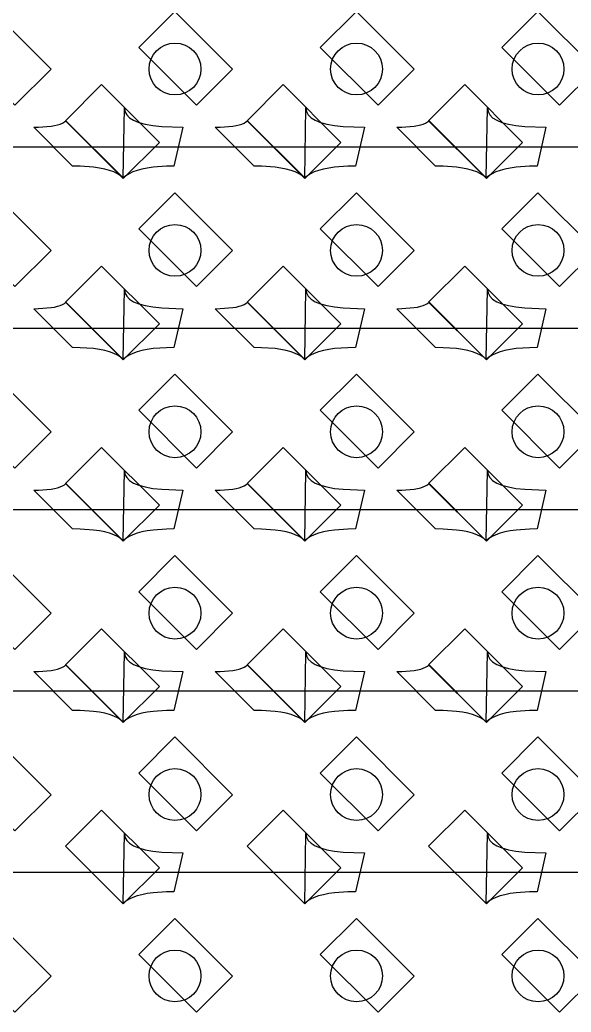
# Model space of a CAD drawing. Header units: inches. Extents: x 0.07 to 4.39, y 0.05 to 2.95.
# Drawn here: x 1.7502 to 1.9628, y 0.446 to 0.829 of the extents above; entities that cross this region are included whole.
import ezdxf

# ---------------------------------------------------------------- set-up
doc = ezdxf.new("R2010")
doc.units = ezdxf.units.IN
doc.header["$MEASUREMENT"] = 0
doc.layers.add('Top Layer', color=1, linetype='Continuous')

# ---------------------------------------------------------------- blocks, each defined once
blk = doc.blocks.new('0805_P_______________991')
at = {"layer": 'Top Layer'}
for p, q in [((-0.03937, 0.01575), (-0.01969, 0.01575)), ((-0.03937, -0.01575), (-0.03937, 0.01575)), ((-0.01969, 0.01575), (-0.01969, -0.01575)), ((0.01969, 0.01575), (0.03937, 0.01575)), ((0.01969, -0.01575), (0.01969, 0.01575)), ((0.03937, 0.01575), (0.03937, -0.01575)), ((-0.01969, -0.01575), (-0.03937, -0.01575)), ((0.03937, -0.01575), (0.01969, -0.01575))]:
    blk.add_line(p, q, dxfattribs=at)
blk = doc.blocks.new('0805_P_______________992')
at = {"layer": 'Top Layer'}
for p, q in [((-0.03937, 0.01575), (-0.01969, 0.01575)), ((-0.03937, -0.01575), (-0.03937, 0.01575)), ((-0.01969, 0.01575), (-0.01969, -0.01575)), ((0.01969, 0.01575), (0.03937, 0.01575)), ((0.01969, -0.01575), (0.01969, 0.01575)), ((0.03937, 0.01575), (0.03937, -0.01575)), ((-0.01969, -0.01575), (-0.03937, -0.01575)), ((0.03937, -0.01575), (0.01969, -0.01575))]:
    blk.add_line(p, q, dxfattribs=at)
blk = doc.blocks.new('0805_P_______________993')
at = {"layer": 'Top Layer'}
for p, q in [((-0.03937, 0.01575), (-0.01969, 0.01575)), ((-0.03937, -0.01575), (-0.03937, 0.01575)), ((-0.01969, 0.01575), (-0.01969, -0.01575)), ((0.01969, 0.01575), (0.03937, 0.01575)), ((0.01969, -0.01575), (0.01969, 0.01575)), ((0.03937, 0.01575), (0.03937, -0.01575)), ((-0.01969, -0.01575), (-0.03937, -0.01575)), ((0.03937, -0.01575), (0.01969, -0.01575))]:
    blk.add_line(p, q, dxfattribs=at)
blk = doc.blocks.new('0805_P_______________994')
at = {"layer": 'Top Layer'}
for p, q in [((-0.03937, 0.01575), (-0.01969, 0.01575)), ((-0.03937, -0.01575), (-0.03937, 0.01575)), ((-0.01969, 0.01575), (-0.01969, -0.01575)), ((0.01969, 0.01575), (0.03937, 0.01575)), ((0.01969, -0.01575), (0.01969, 0.01575)), ((0.03937, 0.01575), (0.03937, -0.01575)), ((-0.01969, -0.01575), (-0.03937, -0.01575)), ((0.03937, -0.01575), (0.01969, -0.01575))]:
    blk.add_line(p, q, dxfattribs=at)
blk = doc.blocks.new('0805_P_______________1031')
at = {"layer": 'Top Layer'}
for p, q in [((-0.03937, 0.01575), (-0.01969, 0.01575)), ((-0.03937, -0.01575), (-0.03937, 0.01575)), ((-0.01969, 0.01575), (-0.01969, -0.01575)), ((0.01969, 0.01575), (0.03937, 0.01575)), ((0.01969, -0.01575), (0.01969, 0.01575)), ((0.03937, 0.01575), (0.03937, -0.01575)), ((-0.01969, -0.01575), (-0.03937, -0.01575)), ((0.03937, -0.01575), (0.01969, -0.01575))]:
    blk.add_line(p, q, dxfattribs=at)
blk = doc.blocks.new('0805_P_______________1032')
at = {"layer": 'Top Layer'}
for p, q in [((-0.03937, 0.01575), (-0.01969, 0.01575)), ((-0.03937, -0.01575), (-0.03937, 0.01575)), ((-0.01969, 0.01575), (-0.01969, -0.01575)), ((0.01969, 0.01575), (0.03937, 0.01575)), ((0.01969, -0.01575), (0.01969, 0.01575)), ((0.03937, 0.01575), (0.03937, -0.01575)), ((-0.01969, -0.01575), (-0.03937, -0.01575)), ((0.03937, -0.01575), (0.01969, -0.01575))]:
    blk.add_line(p, q, dxfattribs=at)
blk = doc.blocks.new('0805_P_______________1033')
at = {"layer": 'Top Layer'}
for p, q in [((-0.03937, 0.01575), (-0.01969, 0.01575)), ((-0.03937, -0.01575), (-0.03937, 0.01575)), ((-0.01969, 0.01575), (-0.01969, -0.01575)), ((0.01969, 0.01575), (0.03937, 0.01575)), ((0.01969, -0.01575), (0.01969, 0.01575)), ((0.03937, 0.01575), (0.03937, -0.01575)), ((-0.01969, -0.01575), (-0.03937, -0.01575)), ((0.03937, -0.01575), (0.01969, -0.01575))]:
    blk.add_line(p, q, dxfattribs=at)
blk = doc.blocks.new('0805_P_______________1034')
at = {"layer": 'Top Layer'}
for p, q in [((-0.03937, 0.01575), (-0.01969, 0.01575)), ((-0.03937, -0.01575), (-0.03937, 0.01575)), ((-0.01969, 0.01575), (-0.01969, -0.01575)), ((0.01969, 0.01575), (0.03937, 0.01575)), ((0.01969, -0.01575), (0.01969, 0.01575)), ((0.03937, 0.01575), (0.03937, -0.01575)), ((-0.01969, -0.01575), (-0.03937, -0.01575)), ((0.03937, -0.01575), (0.01969, -0.01575))]:
    blk.add_line(p, q, dxfattribs=at)
blk = doc.blocks.new('0805_P_______________1071')
at = {"layer": 'Top Layer'}
for p, q in [((-0.03937, 0.01575), (-0.01969, 0.01575)), ((-0.03937, -0.01575), (-0.03937, 0.01575)), ((-0.01969, 0.01575), (-0.01969, -0.01575)), ((0.01969, 0.01575), (0.03937, 0.01575)), ((0.01969, -0.01575), (0.01969, 0.01575)), ((0.03937, 0.01575), (0.03937, -0.01575)), ((-0.01969, -0.01575), (-0.03937, -0.01575)), ((0.03937, -0.01575), (0.01969, -0.01575))]:
    blk.add_line(p, q, dxfattribs=at)
blk = doc.blocks.new('0805_P_______________1072')
at = {"layer": 'Top Layer'}
for p, q in [((-0.03937, 0.01575), (-0.01969, 0.01575)), ((-0.03937, -0.01575), (-0.03937, 0.01575)), ((-0.01969, 0.01575), (-0.01969, -0.01575)), ((0.01969, 0.01575), (0.03937, 0.01575)), ((0.01969, -0.01575), (0.01969, 0.01575)), ((0.03937, 0.01575), (0.03937, -0.01575)), ((-0.01969, -0.01575), (-0.03937, -0.01575)), ((0.03937, -0.01575), (0.01969, -0.01575))]:
    blk.add_line(p, q, dxfattribs=at)
blk = doc.blocks.new('0805_P_______________1073')
at = {"layer": 'Top Layer'}
for p, q in [((-0.03937, 0.01575), (-0.01969, 0.01575)), ((-0.03937, -0.01575), (-0.03937, 0.01575)), ((-0.01969, 0.01575), (-0.01969, -0.01575)), ((0.01969, 0.01575), (0.03937, 0.01575)), ((0.01969, -0.01575), (0.01969, 0.01575)), ((0.03937, 0.01575), (0.03937, -0.01575)), ((-0.01969, -0.01575), (-0.03937, -0.01575)), ((0.03937, -0.01575), (0.01969, -0.01575))]:
    blk.add_line(p, q, dxfattribs=at)
blk = doc.blocks.new('0805_P_______________1074')
at = {"layer": 'Top Layer'}
for p, q in [((-0.03937, 0.01575), (-0.01969, 0.01575)), ((-0.03937, -0.01575), (-0.03937, 0.01575)), ((-0.01969, 0.01575), (-0.01969, -0.01575)), ((0.01969, 0.01575), (0.03937, 0.01575)), ((0.01969, -0.01575), (0.01969, 0.01575)), ((0.03937, 0.01575), (0.03937, -0.01575)), ((-0.01969, -0.01575), (-0.03937, -0.01575)), ((0.03937, -0.01575), (0.01969, -0.01575))]:
    blk.add_line(p, q, dxfattribs=at)
blk = doc.blocks.new('0805_P_______________1111')
at = {"layer": 'Top Layer'}
for p, q in [((-0.03937, 0.01575), (-0.01969, 0.01575)), ((-0.03937, -0.01575), (-0.03937, 0.01575)), ((-0.01969, 0.01575), (-0.01969, -0.01575)), ((0.01969, 0.01575), (0.03937, 0.01575)), ((0.01969, -0.01575), (0.01969, 0.01575)), ((0.03937, 0.01575), (0.03937, -0.01575)), ((-0.01969, -0.01575), (-0.03937, -0.01575)), ((0.03937, -0.01575), (0.01969, -0.01575))]:
    blk.add_line(p, q, dxfattribs=at)
blk = doc.blocks.new('0805_P_______________1112')
at = {"layer": 'Top Layer'}
for p, q in [((-0.03937, 0.01575), (-0.01969, 0.01575)), ((-0.03937, -0.01575), (-0.03937, 0.01575)), ((-0.01969, 0.01575), (-0.01969, -0.01575)), ((0.01969, 0.01575), (0.03937, 0.01575)), ((0.01969, -0.01575), (0.01969, 0.01575)), ((0.03937, 0.01575), (0.03937, -0.01575)), ((-0.01969, -0.01575), (-0.03937, -0.01575)), ((0.03937, -0.01575), (0.01969, -0.01575))]:
    blk.add_line(p, q, dxfattribs=at)
blk = doc.blocks.new('0805_P_______________1113')
at = {"layer": 'Top Layer'}
for p, q in [((-0.03937, 0.01575), (-0.01969, 0.01575)), ((-0.03937, -0.01575), (-0.03937, 0.01575)), ((-0.01969, 0.01575), (-0.01969, -0.01575)), ((0.01969, 0.01575), (0.03937, 0.01575)), ((0.01969, -0.01575), (0.01969, 0.01575)), ((0.03937, 0.01575), (0.03937, -0.01575)), ((-0.01969, -0.01575), (-0.03937, -0.01575)), ((0.03937, -0.01575), (0.01969, -0.01575))]:
    blk.add_line(p, q, dxfattribs=at)
blk = doc.blocks.new('0805_P_______________1114')
at = {"layer": 'Top Layer'}
for p, q in [((-0.03937, 0.01575), (-0.01969, 0.01575)), ((-0.03937, -0.01575), (-0.03937, 0.01575)), ((-0.01969, 0.01575), (-0.01969, -0.01575)), ((0.01969, 0.01575), (0.03937, 0.01575)), ((0.01969, -0.01575), (0.01969, 0.01575)), ((0.03937, 0.01575), (0.03937, -0.01575)), ((-0.01969, -0.01575), (-0.03937, -0.01575)), ((0.03937, -0.01575), (0.01969, -0.01575))]:
    blk.add_line(p, q, dxfattribs=at)
blk = doc.blocks.new('0805_P_______________1151')
at = {"layer": 'Top Layer'}
for p, q in [((-0.03937, 0.01575), (-0.01969, 0.01575)), ((-0.03937, -0.01575), (-0.03937, 0.01575)), ((-0.01969, 0.01575), (-0.01969, -0.01575)), ((0.01969, 0.01575), (0.03937, 0.01575)), ((0.01969, -0.01575), (0.01969, 0.01575)), ((0.03937, 0.01575), (0.03937, -0.01575)), ((-0.01969, -0.01575), (-0.03937, -0.01575)), ((0.03937, -0.01575), (0.01969, -0.01575))]:
    blk.add_line(p, q, dxfattribs=at)
blk = doc.blocks.new('0805_P_______________1152')
at = {"layer": 'Top Layer'}
for p, q in [((-0.03937, 0.01575), (-0.01969, 0.01575)), ((-0.03937, -0.01575), (-0.03937, 0.01575)), ((-0.01969, 0.01575), (-0.01969, -0.01575)), ((0.01969, 0.01575), (0.03937, 0.01575)), ((0.01969, -0.01575), (0.01969, 0.01575)), ((0.03937, 0.01575), (0.03937, -0.01575)), ((-0.01969, -0.01575), (-0.03937, -0.01575)), ((0.03937, -0.01575), (0.01969, -0.01575))]:
    blk.add_line(p, q, dxfattribs=at)
blk = doc.blocks.new('0805_P_______________1153')
at = {"layer": 'Top Layer'}
for p, q in [((-0.03937, 0.01575), (-0.01969, 0.01575)), ((-0.03937, -0.01575), (-0.03937, 0.01575)), ((-0.01969, 0.01575), (-0.01969, -0.01575)), ((0.01969, 0.01575), (0.03937, 0.01575)), ((0.01969, -0.01575), (0.01969, 0.01575)), ((0.03937, 0.01575), (0.03937, -0.01575)), ((-0.01969, -0.01575), (-0.03937, -0.01575)), ((0.03937, -0.01575), (0.01969, -0.01575))]:
    blk.add_line(p, q, dxfattribs=at)
blk = doc.blocks.new('0805_P_______________1154')
at = {"layer": 'Top Layer'}
for p, q in [((-0.03937, 0.01575), (-0.01969, 0.01575)), ((-0.03937, -0.01575), (-0.03937, 0.01575)), ((-0.01969, 0.01575), (-0.01969, -0.01575)), ((0.01969, 0.01575), (0.03937, 0.01575)), ((0.01969, -0.01575), (0.01969, 0.01575)), ((0.03937, 0.01575), (0.03937, -0.01575)), ((-0.01969, -0.01575), (-0.03937, -0.01575)), ((0.03937, -0.01575), (0.01969, -0.01575))]:
    blk.add_line(p, q, dxfattribs=at)
blk = doc.blocks.new('0805_P_______________1191')
at = {"layer": 'Top Layer'}
for p, q in [((-0.03937, 0.01575), (-0.01969, 0.01575)), ((-0.03937, -0.01575), (-0.03937, 0.01575)), ((-0.01969, 0.01575), (-0.01969, -0.01575)), ((0.01969, 0.01575), (0.03937, 0.01575)), ((0.01969, -0.01575), (0.01969, 0.01575)), ((0.03937, 0.01575), (0.03937, -0.01575)), ((-0.01969, -0.01575), (-0.03937, -0.01575)), ((0.03937, -0.01575), (0.01969, -0.01575))]:
    blk.add_line(p, q, dxfattribs=at)
blk = doc.blocks.new('0805_P_______________1192')
at = {"layer": 'Top Layer'}
for p, q in [((-0.03937, 0.01575), (-0.01969, 0.01575)), ((-0.03937, -0.01575), (-0.03937, 0.01575)), ((-0.01969, 0.01575), (-0.01969, -0.01575)), ((0.01969, 0.01575), (0.03937, 0.01575)), ((0.01969, -0.01575), (0.01969, 0.01575)), ((0.03937, 0.01575), (0.03937, -0.01575)), ((-0.01969, -0.01575), (-0.03937, -0.01575)), ((0.03937, -0.01575), (0.01969, -0.01575))]:
    blk.add_line(p, q, dxfattribs=at)
blk = doc.blocks.new('0805_P_______________1193')
at = {"layer": 'Top Layer'}
for p, q in [((-0.03937, 0.01575), (-0.01969, 0.01575)), ((-0.03937, -0.01575), (-0.03937, 0.01575)), ((-0.01969, 0.01575), (-0.01969, -0.01575)), ((0.01969, 0.01575), (0.03937, 0.01575)), ((0.01969, -0.01575), (0.01969, 0.01575)), ((0.03937, 0.01575), (0.03937, -0.01575)), ((-0.01969, -0.01575), (-0.03937, -0.01575)), ((0.03937, -0.01575), (0.01969, -0.01575))]:
    blk.add_line(p, q, dxfattribs=at)
blk = doc.blocks.new('0805_P_______________1194')
at = {"layer": 'Top Layer'}
for p, q in [((-0.03937, 0.01575), (-0.01969, 0.01575)), ((-0.03937, -0.01575), (-0.03937, 0.01575)), ((-0.01969, 0.01575), (-0.01969, -0.01575)), ((0.01969, 0.01575), (0.03937, 0.01575)), ((0.01969, -0.01575), (0.01969, 0.01575)), ((0.03937, 0.01575), (0.03937, -0.01575)), ((-0.01969, -0.01575), (-0.03937, -0.01575)), ((0.03937, -0.01575), (0.01969, -0.01575))]:
    blk.add_line(p, q, dxfattribs=at)

msp = doc.modelspace()

# ---------------------------------------------------------------- linework, layer by layer
at = {"layer": 'Top Layer'}
for p, q in [((1.79005, 0.76795), (1.79051, 0.795)), ((1.79051, 0.795), (1.79071, 0.79358)), ((1.79071, 0.79358), (1.79137, 0.7923)), ((1.86005, 0.76795), (1.86051, 0.795)), ((1.86051, 0.795), (1.86071, 0.79358)), ((1.86071, 0.79358), (1.86137, 0.7923)), ((1.93005, 0.76795), (1.93051, 0.795)), ((1.93051, 0.795), (1.93071, 0.79358)), ((1.93071, 0.79358), (1.93137, 0.7923)), ((1.76576, 0.78875), (1.76664, 0.78914)), ((1.76664, 0.78914), (1.76737, 0.78957)), ((1.76737, 0.78957), (1.76795, 0.79005)), ((1.76795, 0.79005), (1.79005, 0.76795)), ((1.79137, 0.7923), (1.79248, 0.79117)), ((1.79248, 0.79117), (1.79405, 0.7902)), ((1.79405, 0.7902), (1.79607, 0.78938)), ((1.79607, 0.78938), (1.79855, 0.7887)), ((1.83576, 0.78875), (1.83664, 0.78914)), ((1.83664, 0.78914), (1.83737, 0.78957)), ((1.83737, 0.78957), (1.83795, 0.79005)), ((1.83795, 0.79005), (1.86005, 0.76795)), ((1.86137, 0.7923), (1.86248, 0.79117)), ((1.86248, 0.79117), (1.86405, 0.7902)), ((1.86405, 0.7902), (1.86607, 0.78938)), ((1.86607, 0.78938), (1.86855, 0.7887)), ((1.90576, 0.78875), (1.90664, 0.78914)), ((1.90664, 0.78914), (1.90737, 0.78957)), ((1.90737, 0.78957), (1.90795, 0.79005)), ((1.90795, 0.79005), (1.93005, 0.76795)), ((1.93137, 0.7923), (1.93248, 0.79117)), ((1.93248, 0.79117), (1.93405, 0.7902)), ((1.93405, 0.7902), (1.93607, 0.78938)), ((1.93607, 0.78938), (1.93855, 0.7887)), ((1.75551, 0.7875), (1.75741, 0.78753)), ((1.77051, 0.7725), (1.75551, 0.7875)), ((1.75741, 0.78753), (1.76225, 0.78791)), ((1.76225, 0.78791), (1.76356, 0.78814)), ((1.76356, 0.78814), (1.76474, 0.78842)), ((1.76474, 0.78842), (1.76576, 0.78875)), ((1.79855, 0.7887), (1.80148, 0.78817)), ((1.80148, 0.78817), (1.80487, 0.7878)), ((1.80487, 0.7878), (1.81301, 0.7875)), ((1.81301, 0.7875), (1.8096, 0.7725)), ((1.82551, 0.7875), (1.82741, 0.78753)), ((1.84051, 0.7725), (1.82551, 0.7875)), ((1.82741, 0.78753), (1.83225, 0.78791)), ((1.83225, 0.78791), (1.83356, 0.78814)), ((1.83356, 0.78814), (1.83474, 0.78842)), ((1.83474, 0.78842), (1.83576, 0.78875)), ((1.86855, 0.7887), (1.87148, 0.78817)), ((1.87148, 0.78817), (1.87487, 0.7878)), ((1.87487, 0.7878), (1.88301, 0.7875)), ((1.88301, 0.7875), (1.8796, 0.7725)), ((1.89551, 0.7875), (1.89741, 0.78753)), ((1.91051, 0.7725), (1.89551, 0.7875)), ((1.89741, 0.78753), (1.90225, 0.78791)), ((1.90225, 0.78791), (1.90356, 0.78814)), ((1.90356, 0.78814), (1.90474, 0.78842)), ((1.90474, 0.78842), (1.90576, 0.78875)), ((1.93855, 0.7887), (1.94148, 0.78817)), ((1.94148, 0.78817), (1.94487, 0.7878)), ((1.94487, 0.7878), (1.95301, 0.7875)), ((1.95301, 0.7875), (1.9496, 0.7725)), ((1.71588, 0.78), (1.78588, 0.78)), ((1.78588, 0.78), (1.92588, 0.78)), ((1.92588, 0.78), (2.06588, 0.78)), ((1.7734, 0.77245), (1.77051, 0.7725)), ((1.77857, 0.77209), (1.7734, 0.77245)), ((1.78084, 0.77177), (1.77857, 0.77209)), ((1.7829, 0.77136), (1.78084, 0.77177)), ((1.78475, 0.77086), (1.7829, 0.77136)), ((1.78639, 0.77027), (1.78475, 0.77086)), ((1.78782, 0.76959), (1.78639, 0.77027)), ((1.79372, 0.77027), (1.79229, 0.76959)), ((1.79536, 0.77086), (1.79372, 0.77027)), ((1.79721, 0.77136), (1.79536, 0.77086)), ((1.79927, 0.77177), (1.79721, 0.77136)), ((1.80154, 0.77209), (1.79927, 0.77177)), ((1.80671, 0.77245), (1.80154, 0.77209)), ((1.8096, 0.7725), (1.80671, 0.77245)), ((1.8434, 0.77245), (1.84051, 0.7725)), ((1.84857, 0.77209), (1.8434, 0.77245)), ((1.85084, 0.77177), (1.84857, 0.77209)), ((1.8529, 0.77136), (1.85084, 0.77177)), ((1.85475, 0.77086), (1.8529, 0.77136)), ((1.85639, 0.77027), (1.85475, 0.77086)), ((1.85782, 0.76959), (1.85639, 0.77027)), ((1.86372, 0.77027), (1.86229, 0.76959)), ((1.86536, 0.77086), (1.86372, 0.77027)), ((1.86721, 0.77136), (1.86536, 0.77086)), ((1.86927, 0.77177), (1.86721, 0.77136)), ((1.87154, 0.77209), (1.86927, 0.77177)), ((1.87671, 0.77245), (1.87154, 0.77209)), ((1.8796, 0.7725), (1.87671, 0.77245)), ((1.9134, 0.77245), (1.91051, 0.7725)), ((1.91857, 0.77209), (1.9134, 0.77245)), ((1.92084, 0.77177), (1.91857, 0.77209)), ((1.9229, 0.77136), (1.92084, 0.77177)), ((1.92475, 0.77086), (1.9229, 0.77136)), ((1.92639, 0.77027), (1.92475, 0.77086)), ((1.92782, 0.76959), (1.92639, 0.77027)), ((1.93372, 0.77027), (1.93229, 0.76959)), ((1.93536, 0.77086), (1.93372, 0.77027)), ((1.93721, 0.77136), (1.93536, 0.77086)), ((1.93927, 0.77177), (1.93721, 0.77136)), ((1.94154, 0.77209), (1.93927, 0.77177)), ((1.94671, 0.77245), (1.94154, 0.77209)), ((1.9496, 0.7725), (1.94671, 0.77245)), ((1.78904, 0.76882), (1.78782, 0.76959)), ((1.79005, 0.76795), (1.78904, 0.76882)), ((1.79107, 0.76882), (1.79005, 0.76795)), ((1.79229, 0.76959), (1.79107, 0.76882)), ((1.85904, 0.76882), (1.85782, 0.76959)), ((1.86005, 0.76795), (1.85904, 0.76882)), ((1.86107, 0.76882), (1.86005, 0.76795)), ((1.86229, 0.76959), (1.86107, 0.76882)), ((1.92904, 0.76882), (1.92782, 0.76959)), ((1.93005, 0.76795), (1.92904, 0.76882)), ((1.93107, 0.76882), (1.93005, 0.76795)), ((1.93229, 0.76959), (1.93107, 0.76882)), ((1.79005, 0.69795), (1.79051, 0.725)), ((1.79051, 0.725), (1.79071, 0.72357)), ((1.86005, 0.69795), (1.86051, 0.725)), ((1.86051, 0.725), (1.86071, 0.72357)), ((1.93005, 0.69795), (1.93051, 0.725)), ((1.93051, 0.725), (1.93071, 0.72357)), ((1.76737, 0.71957), (1.76795, 0.72006)), ((1.76795, 0.72006), (1.79005, 0.69795)), ((1.79071, 0.72357), (1.79137, 0.7223)), ((1.79137, 0.7223), (1.79248, 0.72118)), ((1.79248, 0.72118), (1.79405, 0.7202)), ((1.79405, 0.7202), (1.79607, 0.71937)), ((1.83737, 0.71957), (1.83795, 0.72006)), ((1.83795, 0.72006), (1.86005, 0.69795)), ((1.86071, 0.72357), (1.86137, 0.7223)), ((1.86137, 0.7223), (1.86248, 0.72118)), ((1.86248, 0.72118), (1.86405, 0.7202)), ((1.86405, 0.7202), (1.86607, 0.71937)), ((1.90737, 0.71957), (1.90795, 0.72006)), ((1.90795, 0.72006), (1.93005, 0.69795)), ((1.93071, 0.72357), (1.93137, 0.7223)), ((1.93137, 0.7223), (1.93248, 0.72118)), ((1.93248, 0.72118), (1.93405, 0.7202)), ((1.93405, 0.7202), (1.93607, 0.71937)), ((1.75551, 0.7175), (1.75741, 0.71753)), ((1.77051, 0.7025), (1.75551, 0.7175)), ((1.75741, 0.71753), (1.76225, 0.71791)), ((1.76225, 0.71791), (1.76356, 0.71814)), ((1.76356, 0.71814), (1.76474, 0.71842)), ((1.76474, 0.71842), (1.76576, 0.71875)), ((1.76576, 0.71875), (1.76664, 0.71914)), ((1.76664, 0.71914), (1.76737, 0.71957)), ((1.79607, 0.71937), (1.79855, 0.7187)), ((1.79855, 0.7187), (1.80148, 0.71818)), ((1.80148, 0.71818), (1.80487, 0.7178)), ((1.80487, 0.7178), (1.81301, 0.7175)), ((1.81301, 0.7175), (1.8096, 0.7025)), ((1.82551, 0.7175), (1.82741, 0.71753)), ((1.84051, 0.7025), (1.82551, 0.7175)), ((1.82741, 0.71753), (1.83225, 0.71791)), ((1.83225, 0.71791), (1.83356, 0.71814)), ((1.83356, 0.71814), (1.83474, 0.71842)), ((1.83474, 0.71842), (1.83576, 0.71875)), ((1.83576, 0.71875), (1.83664, 0.71914)), ((1.83664, 0.71914), (1.83737, 0.71957)), ((1.86607, 0.71937), (1.86855, 0.7187)), ((1.86855, 0.7187), (1.87148, 0.71818)), ((1.87148, 0.71818), (1.87487, 0.7178)), ((1.87487, 0.7178), (1.88301, 0.7175)), ((1.88301, 0.7175), (1.8796, 0.7025)), ((1.89551, 0.7175), (1.89741, 0.71753)), ((1.91051, 0.7025), (1.89551, 0.7175)), ((1.89741, 0.71753), (1.90225, 0.71791)), ((1.90225, 0.71791), (1.90356, 0.71814)), ((1.90356, 0.71814), (1.90474, 0.71842)), ((1.90474, 0.71842), (1.90576, 0.71875)), ((1.90576, 0.71875), (1.90664, 0.71914)), ((1.90664, 0.71914), (1.90737, 0.71957)), ((1.93607, 0.71937), (1.93855, 0.7187)), ((1.93855, 0.7187), (1.94148, 0.71818)), ((1.94148, 0.71818), (1.94487, 0.7178)), ((1.94487, 0.7178), (1.95301, 0.7175)), ((1.95301, 0.7175), (1.9496, 0.7025)), ((1.71588, 0.71), (1.78588, 0.71)), ((1.78588, 0.71), (1.92588, 0.71)), ((1.92588, 0.71), (2.06588, 0.71)), ((1.7734, 0.70245), (1.77051, 0.7025)), ((1.77857, 0.70209), (1.7734, 0.70245)), ((1.78084, 0.70177), (1.77857, 0.70209)), ((1.7829, 0.70136), (1.78084, 0.70177)), ((1.78475, 0.70086), (1.7829, 0.70136)), ((1.78639, 0.70027), (1.78475, 0.70086)), ((1.79536, 0.70086), (1.79372, 0.70027)), ((1.79721, 0.70136), (1.79536, 0.70086)), ((1.79927, 0.70177), (1.79721, 0.70136)), ((1.80154, 0.70209), (1.79927, 0.70177)), ((1.80671, 0.70245), (1.80154, 0.70209)), ((1.8096, 0.7025), (1.80671, 0.70245)), ((1.8434, 0.70245), (1.84051, 0.7025)), ((1.84857, 0.70209), (1.8434, 0.70245)), ((1.85084, 0.70177), (1.84857, 0.70209)), ((1.8529, 0.70136), (1.85084, 0.70177)), ((1.85475, 0.70086), (1.8529, 0.70136)), ((1.85639, 0.70027), (1.85475, 0.70086)), ((1.86536, 0.70086), (1.86372, 0.70027)), ((1.86721, 0.70136), (1.86536, 0.70086)), ((1.86927, 0.70177), (1.86721, 0.70136)), ((1.87154, 0.70209), (1.86927, 0.70177)), ((1.87671, 0.70245), (1.87154, 0.70209)), ((1.8796, 0.7025), (1.87671, 0.70245)), ((1.9134, 0.70245), (1.91051, 0.7025)), ((1.91857, 0.70209), (1.9134, 0.70245)), ((1.92084, 0.70177), (1.91857, 0.70209)), ((1.9229, 0.70136), (1.92084, 0.70177)), ((1.92475, 0.70086), (1.9229, 0.70136)), ((1.92639, 0.70027), (1.92475, 0.70086)), ((1.93536, 0.70086), (1.93372, 0.70027)), ((1.93721, 0.70136), (1.93536, 0.70086)), ((1.93927, 0.70177), (1.93721, 0.70136)), ((1.94154, 0.70209), (1.93927, 0.70177)), ((1.94671, 0.70245), (1.94154, 0.70209)), ((1.9496, 0.7025), (1.94671, 0.70245)), ((1.78782, 0.69959), (1.78639, 0.70027)), ((1.78904, 0.69882), (1.78782, 0.69959)), ((1.79005, 0.69795), (1.78904, 0.69882)), ((1.79107, 0.69882), (1.79005, 0.69795)), ((1.79229, 0.69959), (1.79107, 0.69882)), ((1.79372, 0.70027), (1.79229, 0.69959)), ((1.85782, 0.69959), (1.85639, 0.70027)), ((1.85904, 0.69882), (1.85782, 0.69959)), ((1.86005, 0.69795), (1.85904, 0.69882)), ((1.86107, 0.69882), (1.86005, 0.69795)), ((1.86229, 0.69959), (1.86107, 0.69882)), ((1.86372, 0.70027), (1.86229, 0.69959)), ((1.92782, 0.69959), (1.92639, 0.70027)), ((1.92904, 0.69882), (1.92782, 0.69959)), ((1.93005, 0.69795), (1.92904, 0.69882)), ((1.93107, 0.69882), (1.93005, 0.69795)), ((1.93229, 0.69959), (1.93107, 0.69882)), ((1.93372, 0.70027), (1.93229, 0.69959)), ((1.79005, 0.62795), (1.79051, 0.655)), ((1.79051, 0.655), (1.79071, 0.65358)), ((1.86005, 0.62795), (1.86051, 0.655)), ((1.86051, 0.655), (1.86071, 0.65358)), ((1.93005, 0.62795), (1.93051, 0.655)), ((1.93051, 0.655), (1.93071, 0.65358)), ((1.79071, 0.65358), (1.79137, 0.6523)), ((1.79137, 0.6523), (1.79248, 0.65117)), ((1.79248, 0.65117), (1.79405, 0.6502)), ((1.86071, 0.65358), (1.86137, 0.6523)), ((1.86137, 0.6523), (1.86248, 0.65117)), ((1.86248, 0.65117), (1.86405, 0.6502)), ((1.93071, 0.65358), (1.93137, 0.6523)), ((1.93137, 0.6523), (1.93248, 0.65117)), ((1.93248, 0.65117), (1.93405, 0.6502)), ((1.75551, 0.6475), (1.75741, 0.64753)), ((1.77051, 0.6325), (1.75551, 0.6475)), ((1.75741, 0.64753), (1.76225, 0.64791)), ((1.76225, 0.64791), (1.76356, 0.64814)), ((1.76356, 0.64814), (1.76474, 0.64842)), ((1.76474, 0.64842), (1.76576, 0.64875)), ((1.76576, 0.64875), (1.76664, 0.64914)), ((1.76664, 0.64914), (1.76737, 0.64957)), ((1.76737, 0.64957), (1.76795, 0.65006)), ((1.76795, 0.65006), (1.79005, 0.62795)), ((1.79405, 0.6502), (1.79607, 0.64938)), ((1.79607, 0.64938), (1.79855, 0.6487)), ((1.79855, 0.6487), (1.80148, 0.64817)), ((1.80148, 0.64817), (1.80487, 0.6478)), ((1.80487, 0.6478), (1.81301, 0.6475)), ((1.81301, 0.6475), (1.8096, 0.6325)), ((1.82551, 0.6475), (1.82741, 0.64753)), ((1.84051, 0.6325), (1.82551, 0.6475)), ((1.82741, 0.64753), (1.83225, 0.64791)), ((1.83225, 0.64791), (1.83356, 0.64814)), ((1.83356, 0.64814), (1.83474, 0.64842)), ((1.83474, 0.64842), (1.83576, 0.64875)), ((1.83576, 0.64875), (1.83664, 0.64914)), ((1.83664, 0.64914), (1.83737, 0.64957)), ((1.83737, 0.64957), (1.83795, 0.65006)), ((1.83795, 0.65006), (1.86005, 0.62795)), ((1.86405, 0.6502), (1.86607, 0.64938)), ((1.86607, 0.64938), (1.86855, 0.6487)), ((1.86855, 0.6487), (1.87148, 0.64817)), ((1.87148, 0.64817), (1.87487, 0.6478)), ((1.87487, 0.6478), (1.88301, 0.6475)), ((1.88301, 0.6475), (1.8796, 0.6325)), ((1.89551, 0.6475), (1.89741, 0.64753)), ((1.91051, 0.6325), (1.89551, 0.6475)), ((1.89741, 0.64753), (1.90225, 0.64791)), ((1.90225, 0.64791), (1.90356, 0.64814)), ((1.90356, 0.64814), (1.90474, 0.64842)), ((1.90474, 0.64842), (1.90576, 0.64875)), ((1.90576, 0.64875), (1.90664, 0.64914)), ((1.90664, 0.64914), (1.90737, 0.64957)), ((1.90737, 0.64957), (1.90795, 0.65006)), ((1.90795, 0.65006), (1.93005, 0.62795)), ((1.93405, 0.6502), (1.93607, 0.64938)), ((1.93607, 0.64938), (1.93855, 0.6487)), ((1.93855, 0.6487), (1.94148, 0.64817)), ((1.94148, 0.64817), (1.94487, 0.6478)), ((1.94487, 0.6478), (1.95301, 0.6475)), ((1.95301, 0.6475), (1.9496, 0.6325)), ((1.57588, 0.64), (1.78588, 0.64)), ((1.78588, 0.64), (1.99588, 0.64)), ((1.7734, 0.63245), (1.77051, 0.6325)), ((1.77857, 0.63209), (1.7734, 0.63245)), ((1.78084, 0.63177), (1.77857, 0.63209)), ((1.80154, 0.63209), (1.79927, 0.63177)), ((1.80671, 0.63245), (1.80154, 0.63209)), ((1.8096, 0.6325), (1.80671, 0.63245)), ((1.8434, 0.63245), (1.84051, 0.6325)), ((1.84857, 0.63209), (1.8434, 0.63245)), ((1.85084, 0.63177), (1.84857, 0.63209)), ((1.87154, 0.63209), (1.86927, 0.63177)), ((1.87671, 0.63245), (1.87154, 0.63209)), ((1.8796, 0.6325), (1.87671, 0.63245)), ((1.9134, 0.63245), (1.91051, 0.6325)), ((1.91857, 0.63209), (1.9134, 0.63245)), ((1.92084, 0.63177), (1.91857, 0.63209)), ((1.94154, 0.63209), (1.93927, 0.63177)), ((1.94671, 0.63245), (1.94154, 0.63209)), ((1.9496, 0.6325), (1.94671, 0.63245)), ((1.7829, 0.63136), (1.78084, 0.63177)), ((1.78475, 0.63086), (1.7829, 0.63136)), ((1.78639, 0.63027), (1.78475, 0.63086)), ((1.78782, 0.62959), (1.78639, 0.63027)), ((1.78904, 0.62882), (1.78782, 0.62959)), ((1.79005, 0.62795), (1.78904, 0.62882)), ((1.79107, 0.62882), (1.79005, 0.62795)), ((1.79229, 0.62959), (1.79107, 0.62882)), ((1.79372, 0.63027), (1.79229, 0.62959)), ((1.79536, 0.63086), (1.79372, 0.63027)), ((1.79721, 0.63136), (1.79536, 0.63086)), ((1.79927, 0.63177), (1.79721, 0.63136)), ((1.8529, 0.63136), (1.85084, 0.63177)), ((1.85475, 0.63086), (1.8529, 0.63136)), ((1.85639, 0.63027), (1.85475, 0.63086)), ((1.85782, 0.62959), (1.85639, 0.63027)), ((1.85904, 0.62882), (1.85782, 0.62959)), ((1.86005, 0.62795), (1.85904, 0.62882)), ((1.86107, 0.62882), (1.86005, 0.62795)), ((1.86229, 0.62959), (1.86107, 0.62882)), ((1.86372, 0.63027), (1.86229, 0.62959)), ((1.86536, 0.63086), (1.86372, 0.63027)), ((1.86721, 0.63136), (1.86536, 0.63086)), ((1.86927, 0.63177), (1.86721, 0.63136)), ((1.9229, 0.63136), (1.92084, 0.63177)), ((1.92475, 0.63086), (1.9229, 0.63136)), ((1.92639, 0.63027), (1.92475, 0.63086)), ((1.92782, 0.62959), (1.92639, 0.63027)), ((1.92904, 0.62882), (1.92782, 0.62959)), ((1.93005, 0.62795), (1.92904, 0.62882)), ((1.93107, 0.62882), (1.93005, 0.62795)), ((1.93229, 0.62959), (1.93107, 0.62882)), ((1.93372, 0.63027), (1.93229, 0.62959)), ((1.93536, 0.63086), (1.93372, 0.63027)), ((1.93721, 0.63136), (1.93536, 0.63086)), ((1.93927, 0.63177), (1.93721, 0.63136)), ((1.79005, 0.55795), (1.79051, 0.585)), ((1.79051, 0.585), (1.79071, 0.58357)), ((1.79071, 0.58357), (1.79137, 0.5823)), ((1.79137, 0.5823), (1.79248, 0.58117)), ((1.86005, 0.55795), (1.86051, 0.585)), ((1.86051, 0.585), (1.86071, 0.58357)), ((1.86071, 0.58357), (1.86137, 0.5823)), ((1.86137, 0.5823), (1.86248, 0.58117)), ((1.93005, 0.55795), (1.93051, 0.585)), ((1.93051, 0.585), (1.93071, 0.58357)), ((1.93071, 0.58357), (1.93137, 0.5823)), ((1.93137, 0.5823), (1.93248, 0.58117)), ((1.76356, 0.57814), (1.76474, 0.57842)), ((1.76474, 0.57842), (1.76576, 0.57875)), ((1.76576, 0.57875), (1.76664, 0.57914)), ((1.76664, 0.57914), (1.76737, 0.57957)), ((1.76737, 0.57957), (1.76795, 0.58005)), ((1.76795, 0.58005), (1.79005, 0.55795)), ((1.79248, 0.58117), (1.79405, 0.5802)), ((1.79405, 0.5802), (1.79607, 0.57937)), ((1.79607, 0.57937), (1.79855, 0.5787)), ((1.79855, 0.5787), (1.80148, 0.57817)), ((1.83356, 0.57814), (1.83474, 0.57842)), ((1.83474, 0.57842), (1.83576, 0.57875)), ((1.83576, 0.57875), (1.83664, 0.57914)), ((1.83664, 0.57914), (1.83737, 0.57957)), ((1.83737, 0.57957), (1.83795, 0.58005)), ((1.83795, 0.58005), (1.86005, 0.55795)), ((1.86248, 0.58117), (1.86405, 0.5802)), ((1.86405, 0.5802), (1.86607, 0.57937)), ((1.86607, 0.57937), (1.86855, 0.5787)), ((1.86855, 0.5787), (1.87148, 0.57817)), ((1.90356, 0.57814), (1.90474, 0.57842)), ((1.90474, 0.57842), (1.90576, 0.57875)), ((1.90576, 0.57875), (1.90664, 0.57914)), ((1.90664, 0.57914), (1.90737, 0.57957)), ((1.90737, 0.57957), (1.90795, 0.58005)), ((1.90795, 0.58005), (1.93005, 0.55795)), ((1.93248, 0.58117), (1.93405, 0.5802)), ((1.93405, 0.5802), (1.93607, 0.57937)), ((1.93607, 0.57937), (1.93855, 0.5787)), ((1.93855, 0.5787), (1.94148, 0.57817)), ((1.75551, 0.5775), (1.75741, 0.57753)), ((1.77051, 0.5625), (1.75551, 0.5775)), ((1.75741, 0.57753), (1.76225, 0.57791)), ((1.76225, 0.57791), (1.76356, 0.57814)), ((1.80148, 0.57817), (1.80487, 0.5778)), ((1.80487, 0.5778), (1.81301, 0.5775)), ((1.81301, 0.5775), (1.8096, 0.5625)), ((1.82551, 0.5775), (1.82741, 0.57753)), ((1.84051, 0.5625), (1.82551, 0.5775)), ((1.82741, 0.57753), (1.83225, 0.57791)), ((1.83225, 0.57791), (1.83356, 0.57814)), ((1.87148, 0.57817), (1.87487, 0.5778)), ((1.87487, 0.5778), (1.88301, 0.5775)), ((1.88301, 0.5775), (1.8796, 0.5625)), ((1.89551, 0.5775), (1.89741, 0.57753)), ((1.91051, 0.5625), (1.89551, 0.5775)), ((1.89741, 0.57753), (1.90225, 0.57791)), ((1.90225, 0.57791), (1.90356, 0.57814)), ((1.94148, 0.57817), (1.94487, 0.5778)), ((1.94487, 0.5778), (1.95301, 0.5775)), ((1.95301, 0.5775), (1.9496, 0.5625)), ((1.29588, 0.57), (1.78588, 0.57)), ((1.78588, 0.57), (2.13588, 0.57)), ((1.7734, 0.56245), (1.77051, 0.5625)), ((1.77857, 0.56209), (1.7734, 0.56245)), ((1.78084, 0.56177), (1.77857, 0.56209)), ((1.7829, 0.56136), (1.78084, 0.56177)), ((1.78475, 0.56086), (1.7829, 0.56136)), ((1.78639, 0.56027), (1.78475, 0.56086)), ((1.78782, 0.55959), (1.78639, 0.56027)), ((1.78904, 0.55882), (1.78782, 0.55959)), ((1.79229, 0.55959), (1.79107, 0.55882)), ((1.79372, 0.56027), (1.79229, 0.55959)), ((1.79536, 0.56086), (1.79372, 0.56027)), ((1.79721, 0.56136), (1.79536, 0.56086)), ((1.79927, 0.56177), (1.79721, 0.56136)), ((1.80154, 0.56209), (1.79927, 0.56177)), ((1.80671, 0.56245), (1.80154, 0.56209)), ((1.8096, 0.5625), (1.80671, 0.56245)), ((1.8434, 0.56245), (1.84051, 0.5625)), ((1.84857, 0.56209), (1.8434, 0.56245)), ((1.85084, 0.56177), (1.84857, 0.56209)), ((1.8529, 0.56136), (1.85084, 0.56177)), ((1.85475, 0.56086), (1.8529, 0.56136)), ((1.85639, 0.56027), (1.85475, 0.56086)), ((1.85782, 0.55959), (1.85639, 0.56027)), ((1.85904, 0.55882), (1.85782, 0.55959)), ((1.86229, 0.55959), (1.86107, 0.55882)), ((1.86372, 0.56027), (1.86229, 0.55959)), ((1.86536, 0.56086), (1.86372, 0.56027)), ((1.86721, 0.56136), (1.86536, 0.56086)), ((1.86927, 0.56177), (1.86721, 0.56136)), ((1.87154, 0.56209), (1.86927, 0.56177)), ((1.87671, 0.56245), (1.87154, 0.56209)), ((1.8796, 0.5625), (1.87671, 0.56245)), ((1.9134, 0.56245), (1.91051, 0.5625)), ((1.91857, 0.56209), (1.9134, 0.56245)), ((1.92084, 0.56177), (1.91857, 0.56209)), ((1.9229, 0.56136), (1.92084, 0.56177)), ((1.92475, 0.56086), (1.9229, 0.56136)), ((1.92639, 0.56027), (1.92475, 0.56086)), ((1.92782, 0.55959), (1.92639, 0.56027)), ((1.92904, 0.55882), (1.92782, 0.55959)), ((1.93229, 0.55959), (1.93107, 0.55882)), ((1.93372, 0.56027), (1.93229, 0.55959)), ((1.93536, 0.56086), (1.93372, 0.56027)), ((1.93721, 0.56136), (1.93536, 0.56086)), ((1.93927, 0.56177), (1.93721, 0.56136)), ((1.94154, 0.56209), (1.93927, 0.56177)), ((1.94671, 0.56245), (1.94154, 0.56209)), ((1.9496, 0.5625), (1.94671, 0.56245)), ((1.79005, 0.55795), (1.78904, 0.55882)), ((1.79107, 0.55882), (1.79005, 0.55795)), ((1.86005, 0.55795), (1.85904, 0.55882)), ((1.86107, 0.55882), (1.86005, 0.55795)), ((1.93005, 0.55795), (1.92904, 0.55882)), ((1.93107, 0.55882), (1.93005, 0.55795)), ((1.79005, 0.48795), (1.79051, 0.515)), ((1.79051, 0.515), (1.79071, 0.51358)), ((1.79071, 0.51358), (1.79137, 0.5123)), ((1.86005, 0.48795), (1.86051, 0.515)), ((1.86051, 0.515), (1.86071, 0.51358)), ((1.86071, 0.51358), (1.86137, 0.5123)), ((1.93005, 0.48795), (1.93051, 0.515)), ((1.93051, 0.515), (1.93071, 0.51358)), ((1.93071, 0.51358), (1.93137, 0.5123)), ((1.79137, 0.5123), (1.79248, 0.51118)), ((1.79248, 0.51118), (1.79405, 0.5102)), ((1.79405, 0.5102), (1.79607, 0.50938)), ((1.79607, 0.50938), (1.79855, 0.5087)), ((1.86137, 0.5123), (1.86248, 0.51118)), ((1.86248, 0.51118), (1.86405, 0.5102)), ((1.86405, 0.5102), (1.86607, 0.50938)), ((1.86607, 0.50938), (1.86855, 0.5087)), ((1.93137, 0.5123), (1.93248, 0.51118)), ((1.93248, 0.51118), (1.93405, 0.5102)), ((1.93405, 0.5102), (1.93607, 0.50938)), ((1.93607, 0.50938), (1.93855, 0.5087)), ((1.79855, 0.5087), (1.80148, 0.50818)), ((1.80148, 0.50818), (1.80487, 0.5078)), ((1.80487, 0.5078), (1.81301, 0.5075)), ((1.81301, 0.5075), (1.8096, 0.4925)), ((1.86855, 0.5087), (1.87148, 0.50818)), ((1.87148, 0.50818), (1.87487, 0.5078)), ((1.87487, 0.5078), (1.88301, 0.5075)), ((1.88301, 0.5075), (1.8796, 0.4925)), ((1.93855, 0.5087), (1.94148, 0.50818)), ((1.94148, 0.50818), (1.94487, 0.5078)), ((1.94487, 0.5078), (1.95301, 0.5075)), ((1.95301, 0.5075), (1.9496, 0.4925)), ((1.71588, 0.5), (1.78588, 0.5)), ((1.78588, 0.5), (1.92588, 0.5)), ((1.92588, 0.5), (2.06588, 0.5)), ((1.79372, 0.49027), (1.79229, 0.48959)), ((1.79536, 0.49086), (1.79372, 0.49027)), ((1.79721, 0.49136), (1.79536, 0.49086)), ((1.79927, 0.49177), (1.79721, 0.49136)), ((1.80154, 0.49209), (1.79927, 0.49177)), ((1.80671, 0.49245), (1.80154, 0.49209)), ((1.8096, 0.4925), (1.80671, 0.49245)), ((1.86372, 0.49027), (1.86229, 0.48959)), ((1.86536, 0.49086), (1.86372, 0.49027)), ((1.86721, 0.49136), (1.86536, 0.49086)), ((1.86927, 0.49177), (1.86721, 0.49136)), ((1.87154, 0.49209), (1.86927, 0.49177)), ((1.87671, 0.49245), (1.87154, 0.49209)), ((1.8796, 0.4925), (1.87671, 0.49245)), ((1.93372, 0.49027), (1.93229, 0.48959)), ((1.93536, 0.49086), (1.93372, 0.49027)), ((1.93721, 0.49136), (1.93536, 0.49086)), ((1.93927, 0.49177), (1.93721, 0.49136)), ((1.94154, 0.49209), (1.93927, 0.49177)), ((1.94671, 0.49245), (1.94154, 0.49209)), ((1.9496, 0.4925), (1.94671, 0.49245)), ((1.79107, 0.48882), (1.79005, 0.48795)), ((1.79229, 0.48959), (1.79107, 0.48882)), ((1.86107, 0.48882), (1.86005, 0.48795)), ((1.86229, 0.48959), (1.86107, 0.48882)), ((1.93107, 0.48882), (1.93005, 0.48795)), ((1.93229, 0.48959), (1.93107, 0.48882))]:
    msp.add_line(p, q, dxfattribs=at)
for centre in [(1.81, 0.81), (1.88, 0.81), (1.95, 0.81), (1.81, 0.74), (1.88, 0.74), (1.95, 0.74), (1.81, 0.67), (1.88, 0.67), (1.95, 0.67), (1.81, 0.6), (1.88, 0.6), (1.95, 0.6), (1.81, 0.53), (1.88, 0.53), (1.95, 0.53), (1.81, 0.46), (1.88, 0.46), (1.95, 0.46)]:
    msp.add_circle(centre, 0.01, dxfattribs=at)

# ---------------------------------------------------------------- block references
at = {"rotation": 45}
for name, p in [('0805_P_______________994', (1.765, 0.835)), ('0805_P_______________993', (1.835, 0.835)), ('0805_P_______________992', (1.905, 0.835)), ('0805_P_______________991', (1.975, 0.835)), ('0805_P_______________1034', (1.765, 0.765)), ('0805_P_______________1033', (1.835, 0.765)), ('0805_P_______________1032', (1.905, 0.765)), ('0805_P_______________1031', (1.975, 0.765)), ('0805_P_______________1074', (1.765, 0.695)), ('0805_P_______________1073', (1.835, 0.695)), ('0805_P_______________1072', (1.905, 0.695)), ('0805_P_______________1071', (1.975, 0.695)), ('0805_P_______________1114', (1.765, 0.625)), ('0805_P_______________1113', (1.835, 0.625)), ('0805_P_______________1112', (1.905, 0.625)), ('0805_P_______________1111', (1.975, 0.625)), ('0805_P_______________1154', (1.765, 0.555)), ('0805_P_______________1153', (1.835, 0.555)), ('0805_P_______________1152', (1.905, 0.555)), ('0805_P_______________1151', (1.975, 0.555)), ('0805_P_______________1194', (1.765, 0.485)), ('0805_P_______________1193', (1.835, 0.485)), ('0805_P_______________1192', (1.905, 0.485)), ('0805_P_______________1191', (1.975, 0.485))]:
    msp.add_blockref(name, p, dxfattribs=at)

doc.saveas('drawing.dxf')
